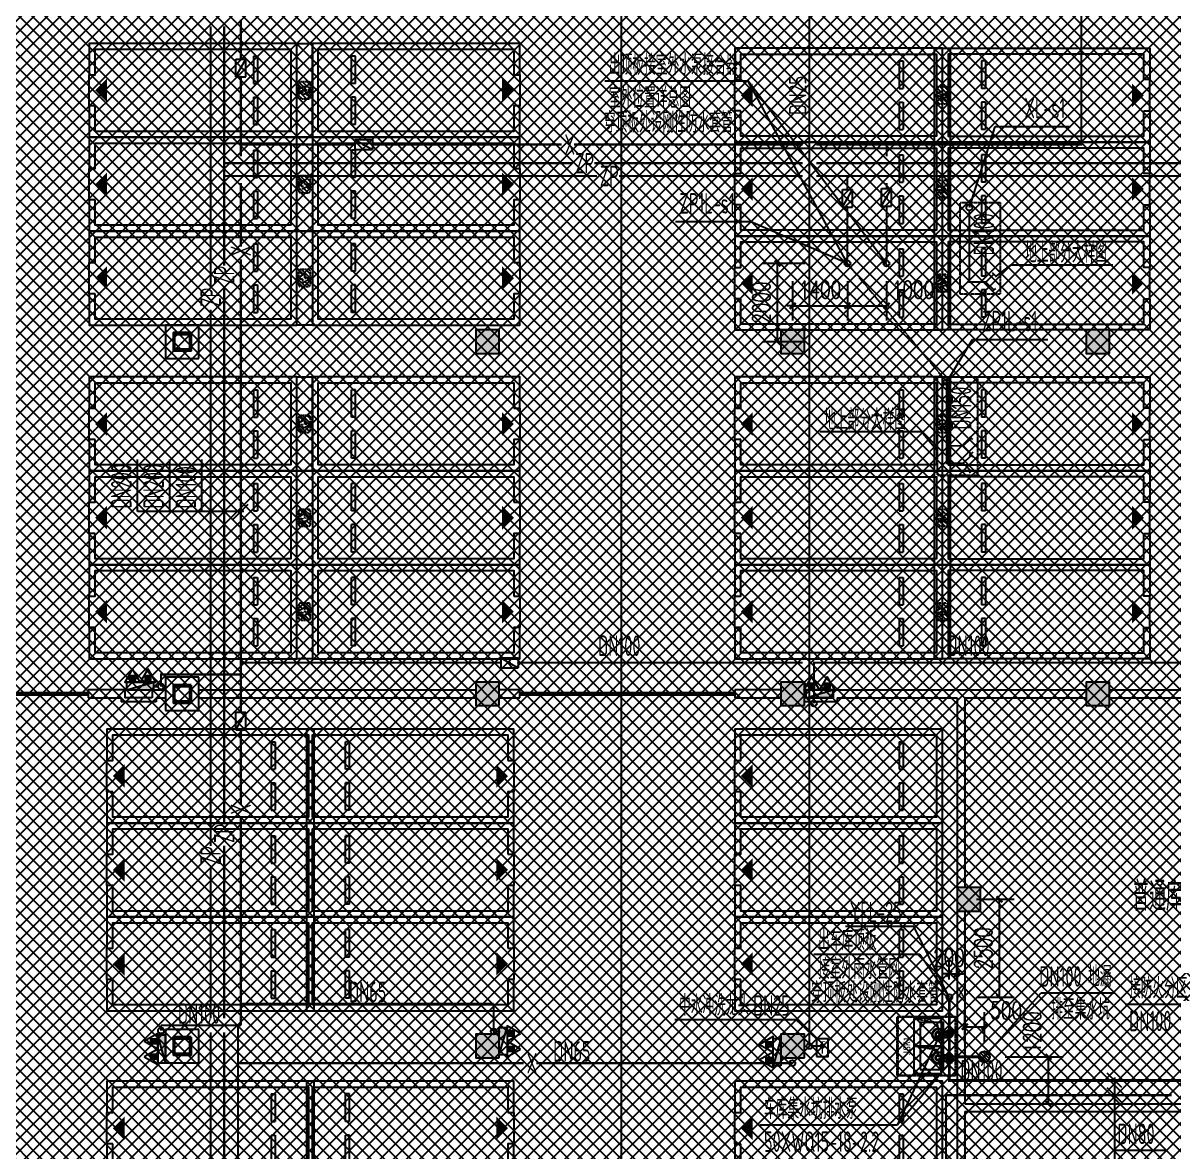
# Model space of a CAD drawing. Extents: x -2120532 to 1934524, y -1331911 to 424203.
# Drawn here: x -17677 to 11736, y -204967 to -176115 of the extents above; entities that cross this region are included whole.
import ezdxf

# ---------------------------------------------------------------- set-up
doc = ezdxf.new("R2010")
doc.units = 0
doc.header["$LTSCALE"] = 10
for name, pattern in [('( Hidden )', [0.375, 0.25, -0.125]), ('__DASH', [0.35, 0.25, -0.1]), ('DASH', [0.35, 0.25, -0.1]), ('排水', [1.1, 1, -0.1])]:
    doc.linetypes.add(name, pattern=pattern)
for name, color, linetype in [('0-绿', 3, 'Continuous'), ('00-停车位', 67, 'Continuous'), ('A-COLUMN', 8, 'Continuous'), ('A-PUB_HATCH', 8, 'Continuous'), ('A-ROOM_NAME', 23, 'Continuous'), ('A-WALL', 2, 'Continuous'), ('car', 252, 'Continuous'), ('DOOR_FIRE', 8, 'Continuous'), ('PUB_HATCH', 8, 'Continuous'), ('W-DIM_压力废', 3, 'Continuous'), ('W-DIM_喷淋', 3, 'Continuous'), ('W-DIM_消防', 3, 'Continuous'), ('W-DIM_给水', 3, 'Continuous'), ('W-EQUIP_地漏', 7, 'Continuous'), ('W-EQUIP_消火栓', 7, 'Continuous'), ('W-EQUIP_灭火器', 7, 'Continuous'), ('W-EVALVE_喷淋', 7, 'Continuous'), ('W-PIPE-中水', 122, 'Continuous'), ('W-PIPE-压力废', 31, 'Continuous'), ('W-PIPE-喷淋中', 6, 'Continuous'), ('W-PIPE-喷淋高', 6, 'Continuous'), ('W-PIPE-污水', 2, 'DASH'), ('W-PIPE-消防', 1, 'Continuous'), ('W-TEXT_中水', 7, 'Continuous'), ('W-TEXT_喷淋', 7, 'Continuous'), ('W-TEXT_消防', 7, 'Continuous'), ('W-TWT_DIM', 3, 'Continuous'), ('W-TWT_LEAD', 3, 'Continuous'), ('W-VALVE_中水', 7, 'Continuous'), ('W-VALVE_压力废', 7, 'Continuous'), ('W-VALVE_喷淋', 7, 'Continuous'), ('W-VALVE_废水', 7, 'Continuous'), ('W-VALVE_消防', 7, 'Continuous'), ('W-VPIPE-中水', 122, 'Continuous'), ('W-VPIPE-压力废', 31, 'Continuous'), ('W-VPIPE-喷淋', 6, 'Continuous'), ('W-VPIPE-消防', 1, 'Continuous'), ('画水辅助', 6, 'Continuous'), ('车行线', 4, 'Continuous'), ('集水坑', 4, 'Continuous')]:
    doc.layers.add(name, color=color, linetype=linetype)
doc.layers.add('GPS-污水', color=2, linetype='排水', lineweight=40)
doc.layers.add('钢柱', color=51, linetype='Continuous', lineweight=35)
doc.styles.add('8B2_02', font='tssdeng.shx', dxfattribs={"width": 0.6, "bigfont": 'TSSDCHN.shx'})
doc.styles.add('_TCH_DIM_T3', font='SIMPLEX', dxfattribs={"width": 0.705882, "bigfont": 'GBCBIG'})
doc.styles.add('_TWT_PIPEDN', font='TSSDENG', dxfattribs={"width": 0.8, "height": 3.5, "bigfont": 'TSSDCHN'})
doc.styles.get("Standard").update_dxf_attribs({"font": 'TSSDENG.shx', "width": 0.7, "bigfont": 'TSSDCHN.shx'})
doc.styles.add('黑体', font='simhei.ttf', dxfattribs={"width": 0.65})
doc.dimstyles.new('_TWT_ARCH&&150', dxfattribs={"dimtxt": 446.25, "dimasz": 150, "dimexe": 375, "dimexo": 450, "dimgap": 189.375, "dimtad": 1, "dimdec": 0, "dimzin": 0, "dimdsep": 46, "dimtxsty": '_TCH_DIM_T3', "dimblk": 'ARCHTICK', "dimcen": 0.09, "dimclrt": 7, "dimazin": 2, "dimtfac": 1, "dimtdec": 0, "dimtix": 1, "dimtmove": 2, "dimatfit": 3, "dimfxl": 0, "dimtolj": 1, "dimtzin": 0, "dimarcsym": 0})

# ---------------------------------------------------------------- blocks, each defined once
blk = doc.blocks.new('$ATTACHMENT$00000186')
for points, const_width in [([(0, 0), (-273, 0)], 30), ([(-273, 54), (-273, -66)], 15)]:
    blk.add_lwpolyline(points, dxfattribs=dict(const_width=const_width))
at = {"const_width": 62.5}
blk.add_lwpolyline([(-139, 2, -1), (-201, 2, -1)], format="xyb", close=True, dxfattribs=at)
blk = doc.blocks.new('A$C5BDE0F02')
blk.add_lwpolyline([(0, -100), (0, 100), (-300, 100), (-300, -100)], close=True)
at = {"xscale": 0.75, "yscale": -0.75, "zscale": 0.75}
blk.add_blockref('$ATTACHMENT$00000186', (-50, 0), dxfattribs=at)
blk = doc.blocks.new('集水坑1500x1500')
blk.add_line((750, -300), (750, -900))
at = {"linetype": '( Hidden )'}
blk.add_lwpolyline([(0, 0), (1500, 0), (1500, -1500), (0, -1500)], close=True, dxfattribs=at)
blk.add_lwpolyline([(150, -900), (150, -300), (1350, -300), (1350, -900)], close=True)
blk = doc.blocks.new('A$C2E841D35')
at = {"color": 7, "ltscale": 100}
for p, q in [((292, 381), (181, 381)), ((292, 219), (181, 219)), ((292, -219), (181, -219)), ((292, -381), (181, -381))]:
    blk.add_line(p, q, dxfattribs=at)
for centre, radius in [((150, 297), 86.2), ((150, 297), 86.2), ((150, 300), 62), ((430, 300), 159), ((430, 300), 159), ((430, 300), 140), ((430, 300), 140), ((430, 300), 73.2), ((430, 300), 73.2), ((430, 300), 56.6), ((430, 300), 56.6), ((150, -303), 86.2), ((150, -303), 86.2), ((150, -300), 62), ((430, -300), 159), ((430, -300), 159), ((430, -300), 140), ((430, -300), 140), ((430, -300), 73.2), ((430, -300), 73.2), ((430, -300), 56.6), ((430, -300), 56.6)]:
    blk.add_circle(centre, radius, dxfattribs=at)
blk = doc.blocks.new('车位2400x5300')
at = {"layer": '00-停车位', "color": 251}
for p, q in [((-875, -1000), (-175, -1000)), ((-875, -1100), (-875, -1000)), ((-875, -1100), (-175, -1100)), ((-175, -1100), (-175, -1000)), ((175, -1000), (875, -1000)), ((175, -1100), (175, -1000)), ((175, -1100), (875, -1100)), ((875, -1100), (875, -1000)), ((400, -5300), (-400, -5300))]:
    blk.add_line(p, q, dxfattribs=at)
blk.add_lwpolyline([(400, -5150), (400, -5300), (1200, -5300), (1200, 0), (-1200, 0), (-1200, -5300), (-400, -5300), (-400, -5150), (-1050, -5150), (-1050, -150), (1050, -150), (1050, -5150), (400, -5150)], dxfattribs=at)
blk.add_lwpolyline([(0, -5150, 0, 600, 0), (0, -4850, 600, 600, 0)], format="xyseb", dxfattribs=at)
blk = doc.blocks.new('人防集水坑')
at = {"layer": 'GPS-污水', "color": 8, "linetype": '排水'}
for centre in [(307561, 701151), (307561, 700451)]:
    blk.add_circle(centre, 75, dxfattribs=at)
at = {"layer": '集水坑', "color": 8, "linetype": 'DASH', "ltscale": 0.5}
blk.add_lwpolyline([(306241, 700051), (306241, 701551), (307741, 701551), (307741, 700051)], close=True, dxfattribs=at)
at = {"layer": '集水坑', "color": 8, "linetype": 'Continuous', "ltscale": 0.5}
for points in [[(306641, 701501), (306641, 700801), (307341, 700801), (307341, 701501)], [(306641, 700801), (306641, 700101), (307341, 700101), (307341, 700801)]]:
    blk.add_lwpolyline(points, close=True, dxfattribs=at)
at = {"layer": '集水坑', "color": 8, "linetype": 'DASH', "ltscale": 0.5}
for points in [[(307341, 700801), (307237, 701397), (306641, 701501)], [(307347, 700101), (307243, 700697), (306647, 700801)]]:
    blk.add_lwpolyline(points, dxfattribs=at)
blk = doc.blocks.new('A$C2EF10B80')
at = {"layer": 'A-PUB_HATCH'}
h = blk.add_hatch(dxfattribs=at)
h.set_pattern_fill('ANSI31', color=256, scale=50, angle=-16.4434)
h.set_pattern_definition([(45, (6188.46, 7099.97), (-56.1266, 56.1266), [])])
h.paths.add_polyline_path([(-983, -100, 0.414214), (-1033, -50), (-1184, -50), (-1091, -207), (-1210, -207), (-1204, -250), (-983, -250)])
h.paths.add_polyline_path([(-983, -250), (-1204, -250), (-1190, -350), (-1033, -350, 0.414213), (-983, -300)])
h.paths.add_polyline_path([(-1262, -250), (-1417, -250), (-1417, -300, 0.414215), (-1367, -350), (-1207, -350)])
h.paths.add_polyline_path([(-1221, -50), (-1367, -50, 0.414214), (-1417, -100), (-1417, -250), (-1262, -250), (-1320, -146), (-1212, -146)])
at = {"layer": 'car', "linetype": 'DASH', "ltscale": 0.5}
blk.add_line((-1367, -350), (-1033, -350), dxfattribs=at)
at = {"layer": 'car', "linetype": 'DASH'}
blk.add_lwpolyline([(-2400, 0), (0, 0), (0, -400), (-2400, -400)], close=True, dxfattribs=at)
at = {"layer": 'car', "linetype": 'DASH', "ltscale": 0.5}
blk.add_lwpolyline([(-1320, -146), (-1185, -390), (-1210, -207), (-1091, -207), (-1227, 23), (-1212, -146)], close=True, dxfattribs=at)
for points in [[(-1367, -50, 0.414214), (-1417, -100), (-1417, -300)], [(-1033, -350, 0.414214), (-983, -300), (-983, -100, 0.414214), (-1033, -50), (-1367, -50)]]:
    blk.add_lwpolyline(points, format="xyb", dxfattribs=at)
at = {"layer": 'car', "linetype": 'DASH'}
blk.add_arc((-1367, -300), 50, 180, 270, dxfattribs=at)
blk = doc.blocks.new('A$C77CA03F4')
at = {"rotation": 16.44344089606073}
for p in [(6792, 2422), (4490, 1742), (2189, 1063)]:
    blk.add_blockref('A$C2EF10B80', p, dxfattribs=at)
blk = doc.blocks.new('_FZH')
blk.add_lwpolyline([(-0.5, -0.5), (0.5, -0.5), (0.5, 0.5), (-0.5, 0.5)], close=True)
at = {"layer": 'PUB_HATCH'}
blk.add_solid([(-0.5, -0.5), (0.5, -0.5), (-0.5, 0.5), (0.5, 0.5)], dxfattribs=at)
blk = doc.blocks.new('$DorLib2D$00000213')
at = {"color": 0, "linetype": 'DASH', "const_width": 0.02}
blk.add_lwpolyline([(0.5, 0), (-0.5, 0)], dxfattribs=at)
blk = doc.blocks.new('_ArchTick')
at = {"color": 0, "linetype": 'ByBlock', "const_width": 0.4}
blk.add_lwpolyline([(-0.5, -0.5), (0.5, 0.5)], dxfattribs=at)
blk = doc.blocks.new('*D261')
at = {"layer": 'Defpoints', "color": 0, "transparency": 16777216}
for p in [(6891, -201765), (6391, -202617), (6891, -202617)]:
    blk.add_point(p, dxfattribs=at)
at = {"layer": 'W-TWT_DIM', "color": 0, "lineweight": -2, "transparency": 16777216}
for p, q in [((6391, -202167), (6391, -201390)), ((6891, -202167), (6891, -201390)), ((6391, -201765), (6891, -201765))]:
    blk.add_line(p, q, dxfattribs=at)
at = {"layer": 'W-TWT_DIM', "color": 0, "lineweight": -2, "transparency": 16777216, "xscale": 150, "yscale": 150, "zscale": 150, "rotation": 180}
blk.add_blockref('_ArchTick', (6391, -201765), dxfattribs=at)
at = {"layer": 'W-TWT_DIM', "color": 0, "lineweight": -2, "transparency": 16777216, "xscale": 150, "yscale": 150, "zscale": 150}
blk.add_blockref('_ArchTick', (6891, -201765), dxfattribs=at)
at = {"layer": 'W-TWT_DIM', "color": 7, "transparency": 16777216, "insert": (7446, -201353), "char_height": 446.2, "attachment_point": 5, "style": '_TCH_DIM_T3'}
blk.add_mtext('\\A1;500', dxfattribs=at)
blk = doc.blocks.new('*D262')
at = {"layer": 'Defpoints', "color": 0, "transparency": 16777216}
for p in [(6974, -202535), (8527, -202535), (6974, -203735)]:
    blk.add_point(p, dxfattribs=at)
at = {"layer": 'W-TWT_DIM', "color": 0, "lineweight": -2, "transparency": 16777216}
for p, q in [((7424, -202535), (8902, -202535)), ((8527, -203735), (8527, -202535)), ((7424, -203735), (8902, -203735))]:
    blk.add_line(p, q, dxfattribs=at)
at = {"layer": 'W-TWT_DIM', "color": 0, "lineweight": -2, "transparency": 16777216, "xscale": 150, "yscale": 150, "zscale": 150}
for p, rotation in [((8527, -202535), 90), ((8527, -203735), 270)]:
    blk.add_blockref('_ArchTick', p, dxfattribs=dict(at, rotation=rotation))
at = {"layer": 'W-TWT_DIM', "color": 7, "transparency": 16777216, "insert": (8114, -201908), "char_height": 446.2, "attachment_point": 5, "rotation": 90, "style": '_TCH_DIM_T3'}
blk.add_mtext('\\A1;1200', dxfattribs=at)
blk = doc.blocks.new('*D265')
at = {"layer": 'Defpoints', "color": 0, "transparency": 16777216}
for p in [(3392, -182260), (4392, -182260), (4392, -183342)]:
    blk.add_point(p, dxfattribs=at)
at = {"layer": 'W-TWT_DIM', "color": 0, "lineweight": -2, "transparency": 16777216}
for p, q in [((3392, -182710), (3392, -183717)), ((4392, -182710), (4392, -183717)), ((3392, -183342), (4392, -183342))]:
    blk.add_line(p, q, dxfattribs=at)
at = {"layer": 'W-TWT_DIM', "color": 0, "lineweight": -2, "transparency": 16777216, "xscale": 150, "yscale": 150, "zscale": 150, "rotation": 180}
blk.add_blockref('_ArchTick', (3392, -183342), dxfattribs=at)
at = {"layer": 'W-TWT_DIM', "color": 0, "lineweight": -2, "transparency": 16777216, "xscale": 150, "yscale": 150, "zscale": 150}
blk.add_blockref('_ArchTick', (4392, -183342), dxfattribs=at)
at = {"layer": 'W-TWT_DIM', "color": 7, "transparency": 16777216, "insert": (5067, -182930), "char_height": 446.2, "attachment_point": 5, "style": '_TCH_DIM_T3'}
blk.add_mtext('\\A1;1000', dxfattribs=at)
blk = doc.blocks.new('*D266')
at = {"layer": 'Defpoints', "color": 0, "transparency": 16777216}
for p in [(1991, -182260), (3392, -182260), (3392, -183342)]:
    blk.add_point(p, dxfattribs=at)
at = {"layer": 'W-TWT_DIM', "color": 0, "lineweight": -2, "transparency": 16777216}
for p, q in [((1991, -182710), (1991, -183717)), ((3392, -182710), (3392, -183717)), ((1991, -183342), (1841, -183342)), ((1991, -183342), (3392, -183342)), ((3392, -183342), (3542, -183342))]:
    blk.add_line(p, q, dxfattribs=at)
at = {"layer": 'W-TWT_DIM', "color": 0, "lineweight": -2, "transparency": 16777216, "xscale": 150, "yscale": 150, "zscale": 150}
blk.add_blockref('_ArchTick', (1991, -183342), dxfattribs=at)
at = {"layer": 'W-TWT_DIM', "color": 0, "lineweight": -2, "transparency": 16777216, "xscale": 150, "yscale": 150, "zscale": 150, "rotation": 180}
blk.add_blockref('_ArchTick', (3392, -183342), dxfattribs=at)
at = {"layer": 'W-TWT_DIM', "color": 7, "transparency": 16777216, "insert": (2692, -182930), "char_height": 446.2, "attachment_point": 5, "style": '_TCH_DIM_T3'}
blk.add_mtext('\\A1;1400', dxfattribs=at)
blk = doc.blocks.new('*D267')
at = {"layer": 'Defpoints', "color": 0, "transparency": 16777216}
for p in [(1605, -182260), (2761, -182260), (2761, -184260)]:
    blk.add_point(p, dxfattribs=at)
at = {"layer": 'W-TWT_DIM', "color": 0, "lineweight": -2, "transparency": 16777216}
for p, q in [((2311, -182260), (1230, -182260)), ((1605, -184260), (1605, -182260)), ((2311, -184260), (1230, -184260))]:
    blk.add_line(p, q, dxfattribs=at)
at = {"layer": 'W-TWT_DIM', "color": 0, "lineweight": -2, "transparency": 16777216, "xscale": 150, "yscale": 150, "zscale": 150}
for p, rotation in [((1605, -182260), 90), ((1605, -184260), 270)]:
    blk.add_blockref('_ArchTick', p, dxfattribs=dict(at, rotation=rotation))
at = {"layer": 'W-TWT_DIM', "color": 7, "transparency": 16777216, "insert": (1192, -183260), "char_height": 446.2, "attachment_point": 5, "rotation": 90, "style": '_TCH_DIM_T3'}
blk.add_mtext('\\A1;2000', dxfattribs=at)
blk = doc.blocks.new('*D279')
at = {"layer": 'Defpoints', "color": 0, "transparency": 16777216}
for p in [(6191, -200412), (5991, -201006), (6191, -201006)]:
    blk.add_point(p, dxfattribs=at)
at = {"layer": 'W-TWT_DIM', "color": 0, "lineweight": -2, "transparency": 16777216}
for p, q in [((5991, -200556), (5991, -200037)), ((6191, -200556), (6191, -200037)), ((5991, -200412), (5841, -200412)), ((5991, -200412), (6191, -200412)), ((6191, -200412), (6341, -200412))]:
    blk.add_line(p, q, dxfattribs=at)
at = {"layer": 'W-TWT_DIM', "color": 0, "lineweight": -2, "transparency": 16777216, "xscale": 150, "yscale": 150, "zscale": 150}
blk.add_blockref('_ArchTick', (5991, -200412), dxfattribs=at)
at = {"layer": 'W-TWT_DIM', "color": 0, "lineweight": -2, "transparency": 16777216, "xscale": 150, "yscale": 150, "zscale": 150, "rotation": 180}
blk.add_blockref('_ArchTick', (6191, -200412), dxfattribs=at)
at = {"layer": 'W-TWT_DIM', "color": 7, "transparency": 16777216, "insert": (5985, -200000), "char_height": 446.2, "attachment_point": 5, "style": '_TCH_DIM_T3'}
blk.add_mtext('\\A1;200', dxfattribs=at)
blk = doc.blocks.new('*D280')
at = {"layer": 'Defpoints', "color": 0, "transparency": 16777216}
for p in [(6239, -198510), (7275, -198510), (6239, -201010)]:
    blk.add_point(p, dxfattribs=at)
at = {"layer": 'W-TWT_DIM', "color": 0, "lineweight": -2, "transparency": 16777216}
for p, q in [((6689, -198510), (7650, -198510)), ((7275, -201010), (7275, -198510)), ((6689, -201010), (7650, -201010))]:
    blk.add_line(p, q, dxfattribs=at)
at = {"layer": 'W-TWT_DIM', "color": 0, "lineweight": -2, "transparency": 16777216, "xscale": 150, "yscale": 150, "zscale": 150}
for p, rotation in [((7275, -198510), 90), ((7275, -201010), 270)]:
    blk.add_blockref('_ArchTick', p, dxfattribs=dict(at, rotation=rotation))
at = {"layer": 'W-TWT_DIM', "color": 7, "transparency": 16777216, "insert": (6863, -199760), "char_height": 446.2, "attachment_point": 5, "rotation": 90, "style": '_TCH_DIM_T3'}
blk.add_mtext('\\A1;2500', dxfattribs=at)
blk = doc.blocks.new('$TwtSys$00000434')
for p, q in [((-0.5, 0.5), (-0.5, -0.5)), ((-0.5, -0.5), (0.5, 0.5)), ((0.5, 0.5), (-0.5, 0.5)), ((0.5, -0.5), (0.5, 0.5)), ((-0.5, -0.5), (0.5, -0.5))]:
    blk.add_line(p, q)
blk.add_solid([(0.5, -0.5), (0.5, 0.5), (-0.5, -0.5)])
blk = doc.blocks.new('$VALVE$00000316')
for p, q in [((-125, 72), (125, -72)), ((-125, 72), (-125, -72)), ((-125, 72), (125, 72)), ((125, 72), (125, -72)), ((-125, -72), (125, -72))]:
    blk.add_line(p, q)
at = {"const_width": 21.1}
blk.add_lwpolyline([(-11, 0, 1), (11, 0, 1)], format="xyb", close=True, dxfattribs=at)
for p in [(-125, 0), (125, 0)]:
    blk.add_point(p)
at = {"color": 7, "flags": 9}
for tag in ['XSIZE', 'YSIZE']:
    blk.add_attdef(tag, (0, 0), '', height=0.5, dxfattribs=at)
blk = doc.blocks.new('$TwtSys$00000546')
h = blk.add_hatch()
h.set_pattern_fill('ANSI31', color=256, scale=200, style=0)
h.set_pattern_definition([(45, (-38543.802, -6670.83), (-17.67767, 17.67767), [])])
h.paths.add_polyline_path([(-65, 174), (65, 174), (65, 44), (-65, 44)])
for points in [[(0, 344), (-198, 0), (198, 0)], [(-65, 174), (65, 174), (65, 44), (-65, 44)]]:
    blk.add_lwpolyline(points, close=True)
blk = doc.blocks.new('$ATTACHMENT$00000194')
for p, q in [((0, 0), (134, 134)), ((0, 0), (134, -134)), ((107, 162), (134, 134)), ((161, 107), (134, 134)), ((107, -161), (134, -134)), ((161, -107), (134, -134))]:
    blk.add_line(p, q)
blk = doc.blocks.new('$TwtSys$00000141')
for p, q in [((-94, 8), (-10, 92)), ((-94, 8), (-10, 92)), ((-87, -35), (35, 87)), ((-87, -35), (35, 87)), ((-66, -66), (66, 66)), ((-66, -66), (66, 66)), ((-32, -87), (88, 33)), ((-32, -87), (88, 33)), ((11, -92), (92, -11)), ((11, -92), (92, -11))]:
    blk.add_line(p, q)
blk.add_circle((0, 0), 94)
blk.add_circle((0, 0), 94)
blk = doc.blocks.new('A$C1C3C0163')
h = blk.add_hatch()
h.set_pattern_fill('ANSI37', color=8, scale=150)
h.set_pattern_definition([(45, (-601697.23, -233886.27), (-168.3798, 168.3798), []), (135, (-601697.23, -233886.27), (-168.3798, -168.3798), [])])
h.paths.add_polyline_path([(-80300, 5300), (-80300, -9000), (-62000, -9000), (-62000, -64625), (-76750, -64625), (-76750, -62675), (-73875, -62675), (-73775, -57275), (-100380, -57275), (-100572, -124002), (-71150, -123999), (-71150, -126437), (-63509, -133383), (-65550, -135650), (-61611, -139196), (-83885, -163934), (-83885, -174096), (-119589, -213750), (-196450, -213750), (-196450, -207800), (-209700, -193450), (-209700, -169150), (-201700, -169149), (-201700, 5300), (-192675, 5300)])

msp = doc.modelspace()

# ---------------------------------------------------------------- hatches: boundary and pattern name
at = {"layer": 'W-PIPE-压力废'}
for points in [[(5995.1, -203137.5), (5957.6, -203137.5), (5957.6, -203175)], [(5995.1, -203137.5), (5995.1, -203175), (5957.6, -203175)]]:
    msp.add_hatch(color=256, dxfattribs=at).paths.add_polyline_path(points)
at = {"layer": 'W-PIPE-喷淋中'}
for points in [[(5909.1, -203515.5), (5882.9, -203515.5), (5882.9, -203489.2)], [(5909.1, -203515.5), (5909.1, -203489.2), (5882.9, -203489.2)]]:
    msp.add_hatch(color=256, dxfattribs=at).paths.add_polyline_path(points)
at = {"layer": 'W-PIPE-喷淋高', "linetype": 'ByBlock'}
for points in [[(5927.1, -186922.2), (5927.1, -186899.7), (5904.6, -186899.7)], [(5927.1, -186922.2), (5904.6, -186922.2), (5904.6, -186899.7)], [(5927.1, -187367.2), (5927.1, -187389.7), (5904.6, -187389.7)], [(5927.1, -187367.2), (5904.6, -187367.2), (5904.6, -187389.7)]]:
    msp.add_hatch(color=256, dxfattribs=at).paths.add_polyline_path(points)
at = {"layer": 'W-PIPE-消防'}
for points in [[(9371, -179219.6), (9397.2, -179219.6), (9397.2, -179245.9)], [(9371, -179219.6), (9371, -179245.9), (9397.2, -179245.9)], [(6506.8, -182736.1), (6480.6, -182736.1), (6480.6, -182762.3)], [(6506.8, -182736.1), (6506.8, -182762.3), (6480.6, -182762.3)], [(-12111, -192464.3), (-12137.2, -192464.3), (-12137.2, -192490.5)], [(-12111, -192464.3), (-12111, -192490.5), (-12137.2, -192490.5)], [(2533.5, -192464.3), (2507.2, -192464.3), (2507.2, -192438)], [(2533.5, -192464.3), (2533.5, -192438), (2507.2, -192438)], [(-14151.3, -192764.3), (-14177.5, -192764.3), (-14177.5, -192738.1)], [(-14151.3, -192764.3), (-14151.3, -192738.1), (-14177.5, -192738.1)]]:
    msp.add_hatch(color=256, dxfattribs=at).paths.add_polyline_path(points)

# ---------------------------------------------------------------- linework, layer by layer
at = {"color": 8, "linetype": 'DASH'}
for points in [[(6391.4, -200728), (6191.4, -201048)], [(6391.4, -201048), (6191.4, -200728)]]:
    msp.add_lwpolyline(points, dxfattribs=at)
at = {"layer": 'A-COLUMN', "color": 8}
for p, q in [((-13183.6, -183835.4), (-14033.6, -183835.4)), ((-14033.6, -183835.4), (-14033.6, -184685.4)), ((-13183.6, -184685.4), (-13183.6, -183835.4)), ((-14033.6, -184685.4), (-13183.6, -184685.4)), ((-13183.6, -192835.4), (-14033.6, -192835.4)), ((-14033.6, -192835.4), (-14033.6, -193685.4)), ((-13183.6, -192835.4), (-14033.6, -192835.4)), ((-14033.6, -192835.4), (-14033.6, -193685.4)), ((-13183.6, -193685.4), (-13183.6, -192835.4)), ((-13183.6, -193685.4), (-13183.6, -192835.4)), ((-14033.6, -193685.4), (-13183.6, -193685.4)), ((-14033.6, -193685.4), (-13183.6, -193685.4)), ((-13183.6, -201835.4), (-14033.6, -201835.4)), ((-14033.6, -201835.4), (-14033.6, -202685.4)), ((-13183.6, -201835.4), (-14033.6, -201835.4)), ((-14033.6, -201835.4), (-14033.6, -202685.4)), ((-13183.6, -202685.4), (-13183.6, -201835.4)), ((-13183.6, -202685.4), (-13183.6, -201835.4)), ((-14033.6, -202685.4), (-13183.6, -202685.4)), ((-14033.6, -202685.4), (-13183.6, -202685.4))]:
    msp.add_line(p, q, dxfattribs=at)
at = {"layer": 'A-WALL', "color": 8}
for p, q in [((-15073.2, -193160.4), (-16008.6, -193160.4)), ((-16008.6, -193160.4), (-16008.6, -193360.4)), ((-15073.2, -193160.4), (-15073.2, -193360.4)), ((-14373.2, -193160.4), (-14373.2, -193360.4)), ((-14373.2, -193160.4), (-14033.6, -193160.4)), ((-13183.6, -193160.4), (-6108.6, -193160.4)), ((-4983.6, -193160.4), (-5508.6, -193160.4)), ((-4983.6, -193360.4), (-4983.6, -193160.4)), ((1691.4, -193160.4), (516.4, -193160.4)), ((516.4, -193160.4), (516.4, -193360.4)), ((3024.5, -193160.4), (3024.5, -193360.4)), ((3024.5, -193160.4), (6290.6, -193160.4)), ((6291.4, -193160.4), (9491.4, -193160.4)), ((10091.4, -193160.4), (16791.4, -193160.4)), ((-16008.6, -193360.4), (-15173.2, -193360.4)), ((-15173.2, -193360.4), (-15173.2, -193460.4)), ((-14273.2, -193460.4), (-15173.2, -193460.4)), ((-14373.2, -193360.4), (-15073.2, -193360.4)), ((-14273.2, -193360.4), (-14273.2, -193460.4)), ((-14273.2, -193360.4), (-14033.6, -193360.4)), ((-13183.6, -193360.4), (-6108.6, -193360.4)), ((-5508.6, -193360.4), (-4983.6, -193360.4)), ((516.4, -193360.4), (1691.4, -193360.4)), ((3024.5, -193360.4), (2291.4, -193360.4)), ((3124.5, -193460.4), (2291.4, -193460.4)), ((3124.5, -193360.4), (3124.5, -193460.4)), ((3124.5, -193360.4), (6191.4, -193360.4)), ((6191.4, -193360.4), (6191.4, -198210.4)), ((6391.4, -193360.4), (6391.4, -198210.4)), ((6391.4, -193360.4), (9491.4, -193360.4)), ((10091.4, -193360.4), (16791.4, -193360.4)), ((6191.4, -198810.4), (6191.4, -203835.4)), ((6391.4, -198810.4), (6391.4, -203735.4)), ((6191.4, -203835.4), (6191.4, -207210.4)), ((6391.4, -203735.4), (16691.4, -203735.4)), ((6391.4, -203935.4), (16791.4, -203935.4)), ((6391.4, -203935.4), (6391.4, -207210.4))]:
    msp.add_line(p, q, dxfattribs=at)
at = {"layer": 'W-DIM_压力废'}
for p, q in [((5087.5, -199204.4), (3343.2, -199204.4)), ((5995.1, -201010.4), (5087.5, -199204.4)), ((6891.3, -202535.3), (8344, -200901.4)), ((8344, -200901.4), (10228, -200901.4)), ((10402, -203323.2), (10030.8, -202951.9)), ((10216.4, -203062.5), (10216.4, -204917.8)), ((10402, -203701.1), (10030.8, -203329.8)), ((10216.4, -204917.8), (11544.9, -204917.8)), ((10216.4, -204917.8), (10216.4, -205742.8))]:
    msp.add_line(p, q, dxfattribs=at)
at = {"layer": 'W-DIM_喷淋', "linetype": 'ByBlock'}
for p, q in [((6506.8, -180832.1), (7166.3, -178759.7)), ((7166.3, -178759.7), (9094.8, -178759.7)), ((922.1, -181196, 2000), (-1006.4, -181196, 2000)), ((3391.9, -182260.4, 2000), (922.1, -181196, 2000)), ((5927.1, -185283.7), (6586.6, -184205.3)), ((6586.6, -184205.3), (8515.1, -184205.3))]:
    msp.add_line(p, q, dxfattribs=at)
at = {"layer": 'W-DIM_消防'}
for p, q in [((-14753.7, -188597.3), (-14753.8, -187268.8)), ((-13928.7, -188597.3), (-13928.8, -187268.7)), ((-13103.7, -188597.3), (-13103.8, -187268.7)), ((-12698.3, -188411.6), (-13069.5, -188782.9)), ((-12350.9, -188411.6), (-12722.2, -188782.9)), ((-12296.7, -188782.8), (-11925.5, -188411.6)), ((-13103.7, -188597.3), (-14753.7, -188597.3)), ((-12036.1, -188597.2), (-13103.7, -188597.3))]:
    msp.add_line(p, q, dxfattribs=at)
at = {"layer": 'W-DIM_给水'}
for p, q in [((5240.3, -199919), (2536.2, -199919)), ((5995.1, -201010.4), (5240.3, -199919))]:
    msp.add_line(p, q, dxfattribs=at)
at = {"layer": 'W-EVALVE_喷淋'}
msp.add_line((13990.9, -201197.9), (10484.5, -201197.9), dxfattribs=at)
at = {"layer": 'W-PIPE-中水', "ltscale": 1.5, "const_width": 52.5}
for points in [[(2420.4, -202260.4), (2420.4, -174160.5)], [(2495.4, -202260.4), (2746.4, -202260.4)]]:
    msp.add_lwpolyline(points, dxfattribs=at)
at = {"layer": 'W-PIPE-压力废', "ltscale": 1.5, "const_width": 75}
for points in [[(5995.1, -203137.5), (5995.1, -201085.4)], [(5995.1, -202571.6), (5995.1, -201835.3)], [(11912.1, -203137.5), (5995.1, -203137.5)]]:
    msp.add_lwpolyline(points, dxfattribs=at)
at = {"layer": 'W-PIPE-喷淋中', "ltscale": 1.5, "const_width": 52.5}
for points in [[(-12883.9, -176203.3), (-12883.9, -182878.7)], [(-12536.6, -176203.3), (-12536.6, -182314.8)], [(-12536.6, -179696.5), (-3641, -179696.5)], [(-3079.1, -179696.5), (2244.2, -179696.5)], [(2596.7, -179696.5), (13961.7, -179696.5)], [(-12536.6, -180023.3), (-3010.5, -180023.3)], [(-2448.6, -180023.3), (2244.2, -180023.3)], [(2596.7, -180023.3), (3391.9, -180023.3)], [(3391.9, -180023.3), (3391.9, -180370.2)], [(3391.9, -180023.3), (14275.2, -180023.3)], [(3391.9, -180819.6), (3391.9, -182188.7)], [(-12536.6, -182876.8), (-12536.6, -196581.2)], [(-12883.9, -183440.6), (-12883.9, -197145)], [(-12536.6, -197143.1), (-12536.6, -201552.9)], [(-12883.9, -197706.9), (-12883.9, -201552.9)], [(-12883.9, -201905.4), (-12883.9, -218514)], [(-12536.6, -201905.4), (-12536.6, -217926.6)], [(5909.1, -205571.5), (5909.1, -203515.5)], [(11674.8, -203515.5), (5909.1, -203515.5)]]:
    msp.add_lwpolyline(points, dxfattribs=at)
at = {"layer": 'W-PIPE-喷淋高', "linetype": '( Hidden )'}
msp.add_line((5927.1, -185283.7), (3391.9, -182260.4, 2000), dxfattribs=at)
at = {"layer": 'W-PIPE-喷淋高', "linetype": 'ByBlock'}
for p, q in [((7172.9, -182602.5), (7578.4, -182294)), ((7578.4, -182294), (10173.1, -182294)), ((5284.1, -186566.2), (2689.5, -186566.2)), ((5689.6, -187054.2), (5284.1, -186566.2))]:
    msp.add_line(p, q, dxfattribs=at)
at = {"layer": 'W-PIPE-喷淋高', "linetype": '( Hidden )'}
for points in [[(7297.8, -183046.1), (6269.3, -183046.1), (6269.3, -180705.1), (7297.8, -180705.1)], [(6718.1, -187677.2), (5689.6, -187677.2), (5689.6, -185156.7), (6718.1, -185156.7)]]:
    msp.add_lwpolyline(points, close=True, dxfattribs=at)
at = {"layer": 'W-PIPE-喷淋高', "ltscale": 1.5, "const_width": 45}
msp.add_lwpolyline([(5927.1, -185283.7), (5927.1, -186922.2)], dxfattribs=at)
at = {"layer": 'W-PIPE-喷淋高', "linetype": 'ByBlock', "ltscale": 1.5, "const_width": 45}
for points in [[(5927.1, -186922.2), (6351.1, -186922.2)], [(5927.1, -186922.2), (5927.1, -187367.2)], [(5927.1, -187367.2), (6351.1, -187367.2)]]:
    msp.add_lwpolyline(points, dxfattribs=at)
at = {"layer": 'W-PIPE-污水', "ltscale": 1.5, "const_width": 75}
msp.add_lwpolyline([(6750.3, -202535.3), (6191.4, -202535.3)], dxfattribs=at)
at = {"layer": 'W-PIPE-消防', "ltscale": 1.5, "const_width": 52.5}
for points in [[(9371, -175065.8), (9371, -179219.6)], [(-12111.4, -177040.1), (-12111.5, -176027.1)], [(-12111.4, -179219.6), (-12111.4, -177489.5)], [(-12111.4, -179219.6), (-9199.3, -179219.6)], [(-12111.4, -179520.2), (-12111.4, -179219.6)], [(-8749.9, -179219.6), (-3914.6, -179219.6)], [(-3594.9, -179219.6), (2244.2, -179219.6)], [(2596.7, -179219.6), (4391.6, -179219.6)], [(4391.6, -179219.6), (4391.6, -179520.2)], [(4391.6, -179219.6), (9371, -179219.6)], [(-12111.3, -181831.9), (-12111.3, -180199.6)], [(4391.6, -180199.6), (4391.6, -180347.6)], [(4391.6, -180797), (4391.6, -182185.4)], [(6506.8, -180907.1), (6506.8, -182736.1)], [(-12111, -192464.3), (-12111.3, -182151.5)], [(6506.8, -182736.1), (6930.8, -182736.1)], [(-12111.2, -193725.5), (-12111.2, -192464.3)], [(-12111, -192464.3), (-11584, -192464.3)], [(-11584, -192464.3), (-5470.2, -192464.3)], [(-5020.9, -192464.3), (-4483.2, -192464.3)], [(-4483.2, -192464.3), (2244.2, -192464.3)], [(2533.5, -192464.3), (2533.5, -193505.7)], [(2533.5, -192464.3), (15880.2, -192464.3)], [(-14151.3, -193071.4), (-14151.3, -192764.3)], [(-14151.3, -192764.3), (-12111.2, -192764.3)], [(-14226.3, -193071.4), (-14314.7, -193071.4)], [(2533.5, -193430.7), (2533.5, -193366.6)], [(-12111.1, -196098.3), (-12111.2, -194174.9)], [(-12111, -201729.1), (-12111.1, -196417.9)], [(-5647.9, -201177.3), (-12111, -201177.3)], [(-5647.9, -201890.9), (-5647.9, -201177.3)], [(-14151.2, -201729.1), (-14151.2, -201863.5)], [(-12111, -201729.1), (-14151.2, -201729.1)], [(-12186.6, -216074.7), (-12186.6, -201729.1)], [(-14151.2, -201863.5), (-14151.2, -201864.5)], [(-14151.2, -201933.4), (-14151.2, -201980.8)], [(-14151.2, -201938.5), (-14151.2, -201985.4)], [(-5572.9, -201890.9), (-5481.2, -201890.9)], [(-4881.5, -202697.6), (-12186.6, -202697.6)], [(1984.3, -202697.6), (-4561.9, -202697.6)]]:
    msp.add_lwpolyline(points, dxfattribs=at)
at = {"layer": 'W-TWT_LEAD'}
for p, q in [((850.8, -177603.7), (-2808.8, -177603.7)), ((3391.9, -182260.4), (850.8, -177603.7)), ((4391.6, -182260.4), (850.8, -177603.7)), ((2084.8, -201592.4), (-1016, -201592.4)), ((2598.5, -202076.5), (2084.8, -201592.4)), ((5716.4, -202037.4), (4661.6, -204284.4)), ((6010.1, -202685.4), (4661.6, -204284.4)), ((4661.6, -204284.4), (1155.2, -204284.4))]:
    msp.add_line(p, q, dxfattribs=at)
at = {"layer": 'W-VPIPE-中水'}
msp.add_circle((2420.4, -202260.4), 75, dxfattribs=at)
at = {"layer": 'W-VPIPE-压力废'}
msp.add_circle((5995.1, -201010.4), 75, dxfattribs=at)
at = {"layer": 'W-VPIPE-喷淋', "linetype": 'ByBlock'}
for centre in [(6506.8, -180832.1), (3391.9, -182260.4), (5927.1, -185283.7)]:
    msp.add_circle(centre, 75, dxfattribs=at)
at = {"layer": 'W-VPIPE-消防'}
for centre in [(4391.6, -182260.4), (-14151.3, -193071.4), (2533.5, -193505.7), (-14151.2, -201863.5), (-5647.9, -201890.9), (1984.3, -202697.6)]:
    msp.add_circle(centre, 75, dxfattribs=at)
at = {"layer": '车行线', "color": 8, "linetype": '__DASH', "ltscale": 1.5}
msp.add_lwpolyline([(-2383.6, -355528.5), (-2383.6, -174472.9)], dxfattribs=at)
at = {"layer": '钢柱', "color": 8, "lineweight": 35}
for points in [[(-13383.6, -184035.4), (-13833.6, -184035.4), (-13833.6, -184485.4), (-13383.6, -184485.4)], [(-13413.6, -184455.4), (-13803.6, -184455.4), (-13803.6, -184065.4), (-13413.6, -184065.4)], [(-13383.6, -193035.4), (-13833.6, -193035.4), (-13833.6, -193485.4), (-13383.6, -193485.4)], [(-13413.6, -193455.4), (-13803.6, -193455.4), (-13803.6, -193065.4), (-13413.6, -193065.4)], [(-13383.6, -202035.4), (-13833.6, -202035.4), (-13833.6, -202485.4), (-13383.6, -202485.4)], [(-13413.6, -202455.4), (-13803.6, -202455.4), (-13803.6, -202065.4), (-13413.6, -202065.4)]]:
    msp.add_lwpolyline(points, close=True, dxfattribs=at)

# ---------------------------------------------------------------- block references
at = {"color": 8, "rotation": 73.55655642770577}
for p in [(-10283.6, -183835.4), (6016.4, -183960.4), (-10283.6, -192360.4), (6016.4, -192360.4)]:
    msp.add_blockref('A$C77CA03F4', p, dxfattribs=at)
at = {"layer": '00-停车位', "color": 8}
for p, rotation in [((-10683.6, -177835.4), 270), ((-10283.6, -177835.4), 90), ((5816.4, -177960.4), 270), ((-10683.6, -180235.4), 270), ((-10283.6, -180235.4), 90), ((5816.4, -180360.4), 270), ((-10683.6, -182635.4), 270), ((-10283.6, -182635.4), 90), ((5816.4, -182760.4), 270), ((-10683.6, -186360.4), 270), ((-10283.6, -186360.4), 90), ((5816.4, -186360.4), 270), ((-10683.6, -188760.4), 270), ((-10283.6, -188760.4), 90), ((5816.4, -188760.4), 270), ((-10683.6, -191160.4), 270), ((-10283.6, -191160.4), 90), ((5816.4, -191160.4), 270), ((-10233.6, -195360.4), 270), ((-10433.6, -195360.4), 90), ((5816.4, -195360.4), 270), ((-10233.6, -197760.4), 270), ((-10433.6, -197760.4), 90), ((5816.4, -197760.4), 270), ((-10233.6, -200160.4), 270), ((-10433.6, -200160.4), 90), ((5816.4, -200160.4), 270), ((-10233.6, -204360.4), 270), ((-10433.6, -204360.4), 90), ((5816.4, -204360.4), 270)]:
    msp.add_blockref('车位2400x5300', p, dxfattribs=dict(at, rotation=rotation))
at = {"layer": '00-停车位', "color": 8, "xscale": -1}
for p, rotation in [((5816.4, -177960.4), 90), ((5816.4, -180360.4), 90), ((5816.4, -182760.4), 90), ((5816.4, -186360.4), 89.99999997177905), ((5816.4, -188760.4), 89.99999997177905), ((5816.4, -191160.4), 89.99999997177905)]:
    msp.add_blockref('车位2400x5300', p, dxfattribs=dict(at, rotation=rotation))
at = {"layer": 'A-COLUMN', "color": 8, "xscale": 600, "yscale": 600, "zscale": 600, "rotation": 90}
for p in [(-5808.6, -184260.4), (1991.4, -184260.4), (9791.4, -184260.4), (-5808.6, -193260.4), (1991.4, -193260.4), (9791.4, -193260.4), (6491.4, -198510.4), (-5808.6, -202260.4), (1991.4, -202260.4)]:
    msp.add_blockref('_FZH', p, dxfattribs=at)
at = {"layer": 'DOOR_FIRE', "color": 8, "xscale": 5500, "yscale": 5500, "zscale": 200}
for p in [(-18758.6, -193260.4), (-2233.6, -193260.4)]:
    msp.add_blockref('$DorLib2D$00000213', p, dxfattribs=at)
at = {"layer": 'W-EQUIP_地漏', "xscale": 1.5, "yscale": 1.5, "zscale": 1.5, "rotation": 90}
msp.add_blockref('$TwtSys$00000141', (6891.3, -202535.3), dxfattribs=at)
at = {"layer": 'W-EQUIP_消火栓', "xscale": 700, "zscale": 700}
for p, yscale, rotation in [((-14682.2, -193060.4), 200, 7.642830492161063e-12), ((2674.5, -193260.4), 200, 7.642830492161063e-12), ((-14133.6, -202335.4), 200, 90.00000000000763), ((-5408.6, -202137.9), -200, 89.99999999999237), ((1591.4, -202415.4), -200, 269.9999999999923)]:
    msp.add_blockref('$TwtSys$00000434', p, dxfattribs=dict(at, yscale=yscale, rotation=rotation))
at = {"layer": 'W-EQUIP_灭火器'}
for p, rotation in [((-14880.6, -192960.4), 7.642830492161063e-12), ((-14483.8, -192960.4), 7.642830492161063e-12), ((2476.1, -193160.4), 7.642830492161063e-12), ((2872.9, -193160.4), 7.642830492161063e-12), ((-5308.6, -201939.5), 269.9999999999923), ((-14233.6, -202137), 90.00000000000756), ((1491.4, -202217), 89.99999999999235), ((-14233.6, -202533.8), 90.00000000000756), ((-5308.6, -202336.3), 269.9999999999923), ((1491.4, -202613.8), 89.99999999999235)]:
    msp.add_blockref('$TwtSys$00000546', p, dxfattribs=dict(at, rotation=rotation))
at = {"layer": 'W-PIPE-喷淋高', "linetype": 'ByBlock', "xscale": 1.5, "yscale": 1.5, "zscale": 1.5}
for p in [(6930.8, -182736.1), (6351.1, -186922.2), (6351.1, -187367.2)]:
    msp.add_blockref('$ATTACHMENT$00000194', p, dxfattribs=at)
at = {"layer": 'W-VALVE_中水', "xscale": 1.5, "yscale": 1.5, "zscale": 1.5, "rotation": 269.9320188098978}
msp.add_blockref('A$C5BDE0F02', (2747.9, -202526.7), dxfattribs=at)
at = {"layer": 'W-VALVE_压力废', "xscale": -1, "rotation": 270}
msp.add_blockref('集水坑1500x1500', (6149.5, -203010.4, 0), dxfattribs=at)
at = {"layer": 'W-VALVE_喷淋', "xscale": -1.8, "yscale": -1.8, "zscale": 1.8, "rotation": 270}
msp.add_blockref('$VALVE$00000316', (3391.9, -180594.9), dxfattribs=at)
at = {"layer": 'W-VALVE_废水', "rotation": 180}
msp.add_blockref('A$C2E841D35', (6142.6, -202264.2, 0), dxfattribs=at)
at = {"layer": 'W-VALVE_消防', "zscale": 1.8}
for p, xscale, yscale, rotation in [((-12111.4, -177264.8), 1.8, 1.8, 90.00167121529698), ((4391.6, -180572.3), -1.8, -1.8, 270), ((-12111.2, -193950.2), 1.8, 1.8, 90.00167121529698)]:
    msp.add_blockref('$VALVE$00000316', p, dxfattribs=dict(at, xscale=xscale, yscale=yscale, rotation=rotation))
at = {"layer": 'W-VALVE_消防', "xscale": 1.8, "yscale": 1.8, "zscale": 1.8}
for p in [(-8974.6, -179219.6), (-5245.6, -192464.3)]:
    msp.add_blockref('$VALVE$00000316', p, dxfattribs=at)
at = {"layer": '画水辅助'}
msp.add_blockref('A$C1C3C0163', (106241.4, -167810.4), dxfattribs=at)
at = {"layer": '集水坑', "color": 8, "linetype": 'Continuous'}
msp.add_blockref('人防集水坑', (-301549.7, -903061.1), dxfattribs=at)

# ---------------------------------------------------------------- texts
at = {"layer": '0-绿', "color": 8, "linetype": 'DASH', "style": '黑体'}
msp.add_text('JSK1', height=179.2, rotation=90, dxfattribs=at).set_placement((4999.3, -202505.5, 0))
at = {"layer": 'A-ROOM_NAME', "color": 8, "style": '8B2_02', "width": 0.6}
msp.add_text('普通库房', height=750, dxfattribs=at).set_placement((10675.3, -198805.9))
at = {"layer": 'W-DIM_压力废', "color": 7, "style": '8B2_02', "width": 0.6}
for s, p in [('YFL-25', (3448.2, -199099.4)), ('DN100', (8294.7, -200743.9)), ('地漏', (9542.6, -200743.9)), ('排至集水坑', (8597.6, -201583.9))]:
    msp.add_text(s, height=525, dxfattribs=at).set_placement(p)
msp.add_text('DN80', height=525, rotation=360, dxfattribs=at).set_placement((10291.4, -204767.8))
at = {"layer": 'W-DIM_喷淋', "color": 7, "linetype": 'ByBlock', "style": '8B2_02', "width": 0.6}
for s, p in [('XL-s1', (7911.6, -178549.7)), ('ZP1L-s1', (-901.4, -180986, 2000)), ('ZP1L-s1', (6835.1, -183995.3))]:
    msp.add_text(s, height=525, dxfattribs=at).set_placement(p)
at = {"layer": 'W-DIM_消防', "color": 7, "style": '8B2_02', "width": 0.6}
for p in [(-2832.9, -178919.5), (2458.5, -201159)]:
    msp.add_text('穿顶板处设刚性防水套管', height=525, dxfattribs=at).set_placement(p)
for s, p in [('DN200', (-14903.7, -188522.3)), ('DN200', (-14078.7, -188522.3)), ('DN100', (-13253.7, -188522.3))]:
    msp.add_text(s, height=525, rotation=90.00172, dxfattribs=at).set_placement(p)
at = {"layer": 'W-DIM_给水', "color": 7, "style": '8B2_02', "width": 0.6}
for s, p in [('出车库顶板', (2641.2, -199814)), ('接室外雨水管网', (2641.2, -200549))]:
    msp.add_text(s, height=525, dxfattribs=at).set_placement(p)
at = {"layer": 'W-EQUIP_地漏', "style": '8B2_02', "width": 0.6}
msp.add_text('DN100', height=525, dxfattribs=at).set_placement((6276.4, -203145, -16000))
at = {"layer": 'W-EVALVE_喷淋', "color": 7, "style": '8B2_02', "width": 0.6}
for s, p in [('接防火分区', (10589.5, -201040.4)), ('DN100', (10589.5, -201880.4))]:
    msp.add_text(s, height=525, dxfattribs=at).set_placement(p)
at = {"layer": 'W-PIPE-喷淋高', "color": 7, "linetype": 'ByBlock', "style": '8B2_02', "width": 0.6}
for p in [(7932.6, -182241.5), (2794.5, -186513.7)]:
    msp.add_text('地上部分大样图', height=525, dxfattribs=at).set_placement(p)
at = {"layer": 'W-TEXT_中水', "style": '_TWT_PIPEDN', "width": 0.752941}
msp.add_text('DN25', height=446.25, rotation=90, dxfattribs=at).set_placement((2343.5, -178463.4))
at = {"layer": 'W-TEXT_喷淋', "style": '8B2_02', "width": 0.6}
for p in [(-3566, -179959), (-2935.5, -180285.8)]:
    msp.add_text('ZP', height=525, dxfattribs=at).set_placement(p)
at = {"layer": 'W-TEXT_喷淋', "linetype": 'ByBlock', "style": '8B2_02', "width": 0.6}
for s, p in [('DN100', (7139.3, -182053.9)), ('DN150', (6559.6, -186505.6))]:
    msp.add_text(s, height=525, rotation=90, dxfattribs=at).set_placement(p)
at = {"layer": 'W-TEXT_喷淋', "style": '8B2_02', "width": 0.6}
for p in [(-12274.1, -182801.8), (-12621.4, -183365.6), (-12274.1, -197068.1), (-12621.4, -197631.9)]:
    msp.add_text('ZP', height=525, rotation=90, dxfattribs=at).set_placement(p)
at = {"layer": 'W-TEXT_消防', "style": '8B2_02', "width": 0.6}
for s, p in [('X', (-3839.6, -179482.1)), ('DN100', (-2979.5, -192292.3)), ('DN100', (5946.2, -192292.3)), ('DN65', (-9345.9, -201139.8)), ('DN100', (-13718.7, -201691.6)), ('DN65', (-4126.2, -202660.1)), ('X', (-4806.5, -202960.1))]:
    msp.add_text(s, height=525, dxfattribs=at).set_placement(p)
for rotation, p in [(90.00172, (-11848.8, -182076.5)), (90.00167, (-11848.6, -196342.9))]:
    msp.add_text('X', height=525, rotation=rotation, dxfattribs=at).set_placement(p)
at = {"layer": 'W-TWT_LEAD', "color": 7, "style": '8B2_02', "width": 0.6}
for s, p in [('出顶板接室外水泵接合器', (-2703.8, -177446.2)), ('室外位置详总图', (-2703.8, -178286.2)), ('中水冲洗龙头', (-911, -201487.4)), ('DN25', (979, -201487.4)), ('车库集水坑排水泵', (1260.2, -204126.9)), ('50XWQ15-18-2.2', (1260.2, -204966.9))]:
    msp.add_text(s, height=525, dxfattribs=at).set_placement(p)

# ---------------------------------------------------------------- dimensions: what is measured, and where the dimension line sits
at = {"layer": 'W-TWT_DIM'}
for p1, p2, distance, picture, middle in [((2761.4, -184260.4), (2761.4, -182260.4), 1156.9, '*D267', (1192, -183260.4)), ((1991.3865, -182260.4472), (3391.8838, -182260.4472), -1081.8987, '*D266', (2691.6352, -182929.8459)), ((6239, -201010.4), (6239, -198510.4), -1036.2, '*D280', (6862.6, -199760.4))]:
    dim = msp.add_aligned_dim(p1=p1, p2=p2, distance=distance, dimstyle='_TWT_ARCH&&150', dxfattribs=at)
    dim.commit()
    dim.dimension.update_dxf_attribs({"geometry": picture, "text_midpoint": middle})
for base, p1, p2, angle, picture, middle in [((4391.6, -183342.3), (3391.9, -182260.4), (4391.6, -182260.4), 0, '*D265', (5066.6, -182929.8)), ((6191.4, -200412), (5991.1, -201006.4), (6191.4, -201006.4), 0, '*D279', (5985, -199999.5)), ((6891.3, -201765), (6391.4, -202616.6), (6891.3, -202616.6), 0, '*D261', (7446.3, -201352.5)), ((8526.9, -202535.3), (6974, -203735.4), (6974, -202535.3), 90, '*D262', (8114.4, -201908))]:
    dim = msp.add_linear_dim(base=base, p1=p1, p2=p2, angle=angle, dimstyle='_TWT_ARCH&&150', dxfattribs=at)
    dim.commit()
    dim.dimension.update_dxf_attribs({"geometry": picture, "text_midpoint": middle, "dimtype": 129})

doc.saveas('drawing.dxf')
